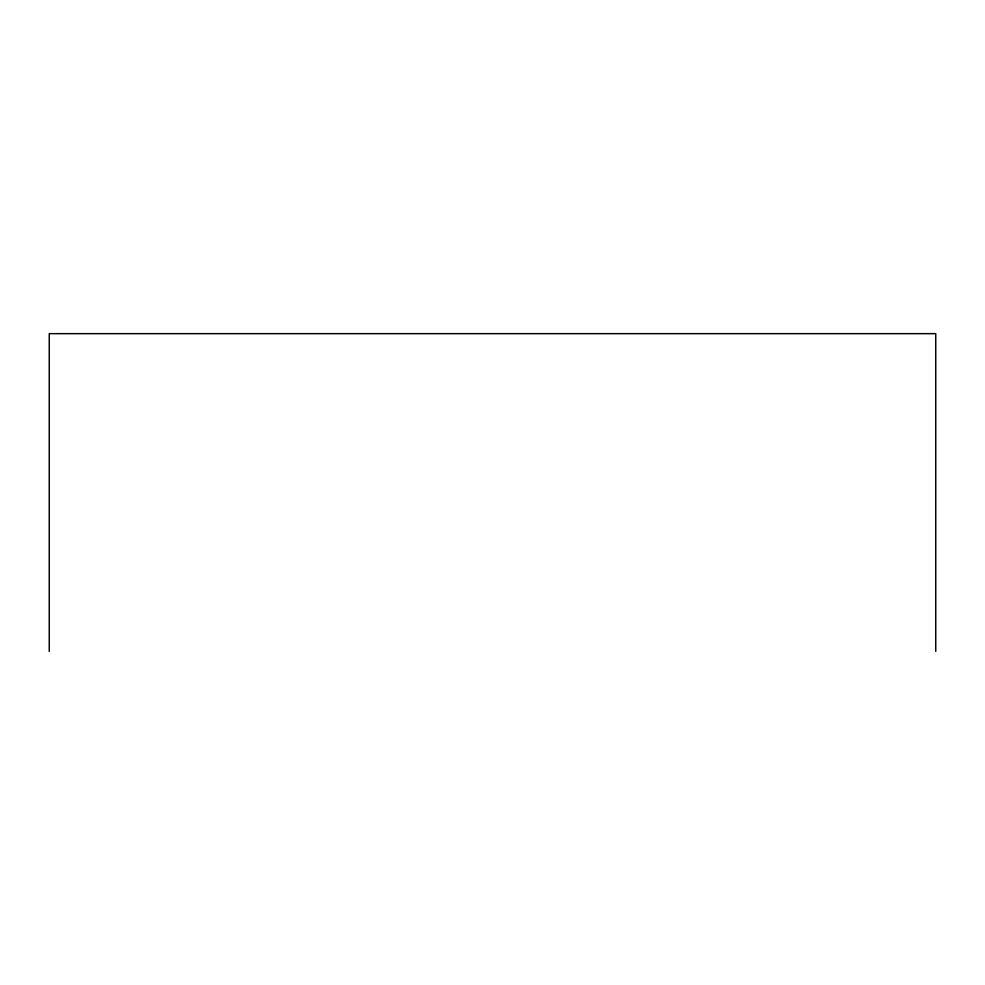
<?xml version="1.0" encoding="UTF-8"?>
<svg xmlns="http://www.w3.org/2000/svg" width="985" height="985" viewBox="0 0 985 985"><rect width="100%" height="100%" fill="white"/><g stroke="black" fill="none" stroke-linecap="round" stroke-linejoin="round"><path stroke-width="1.48" d="M935.75 651.344L935.75 333.656L49.25 333.656L49.25 651.344"/></g></svg>
